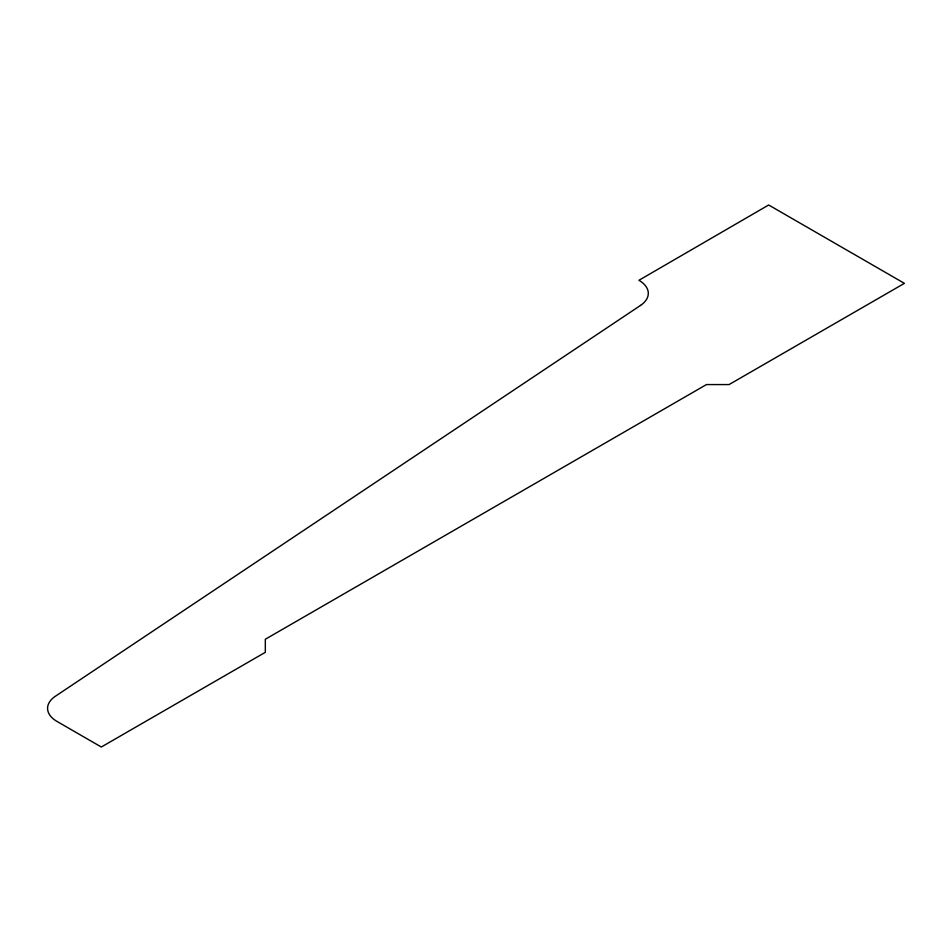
<?xml version="1.0" encoding="UTF-8"?>
<svg xmlns="http://www.w3.org/2000/svg" width="952" height="952" viewBox="0 0 952 952"><rect width="100%" height="100%" fill="white"/><g stroke="black" fill="none" stroke-linecap="round" stroke-linejoin="round"><path stroke-width="1.43" d="M640.517 305.425L55.371 696.257A31.987 18.469 0 0 0 56.953 721.402L101.317 747.011L265.322 652.322L265.322 639.256L706.455 384.572L729.077 384.572L904.4 283.351L768.669 204.989L638.935 280.293A31.987 18.469 0 0 1 640.517 305.425"/></g></svg>
